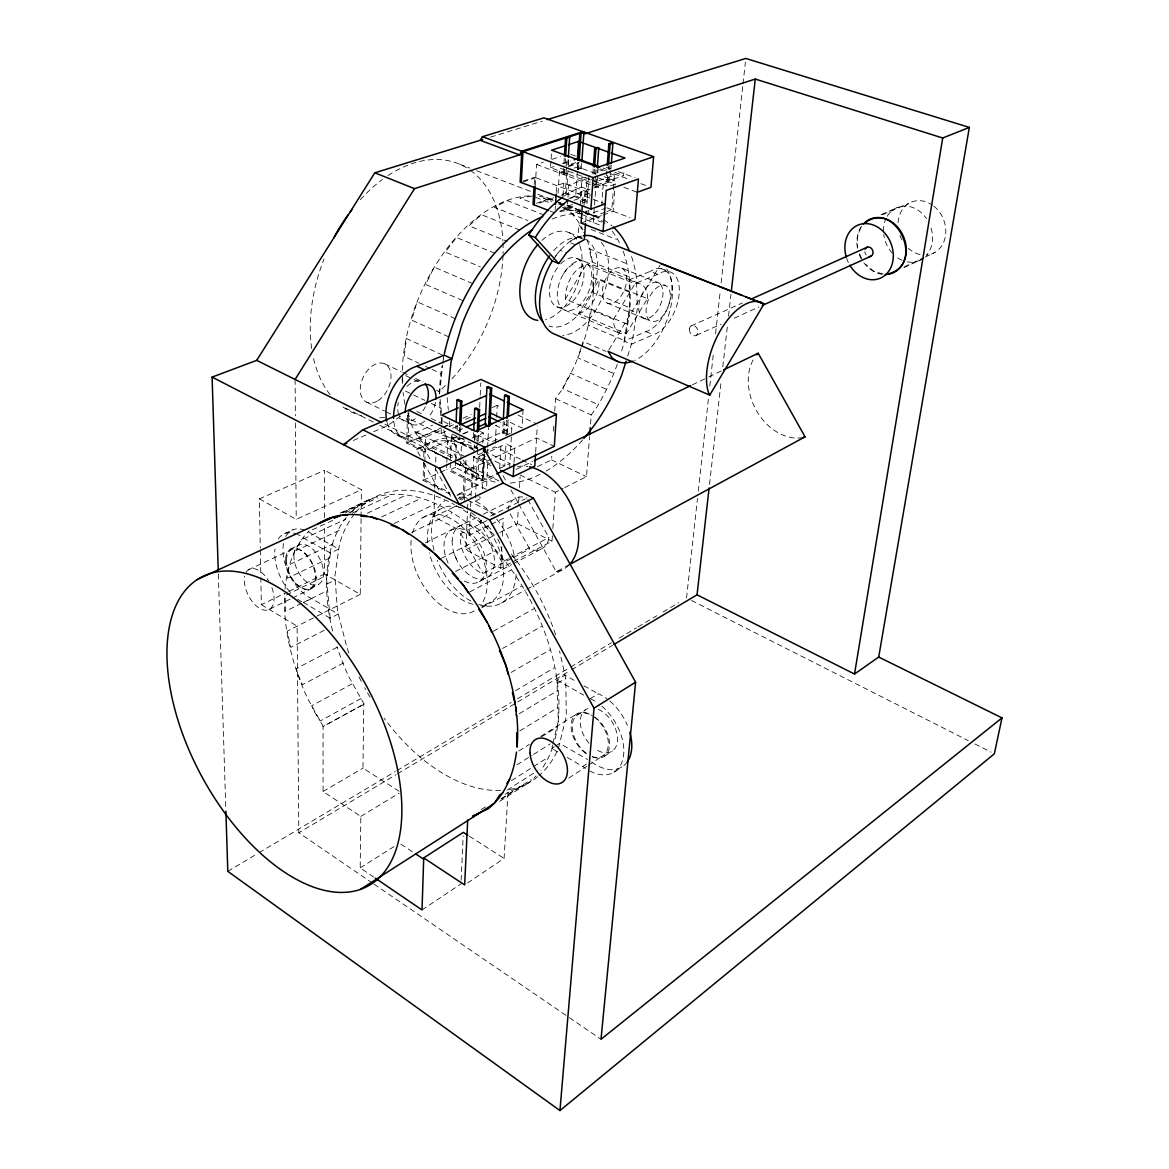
<?xml version="1.0" encoding="UTF-8"?>
<svg xmlns="http://www.w3.org/2000/svg" width="1169" height="1169" viewBox="0 0 1169 1169"><rect width="100%" height="100%" fill="white"/><g stroke="black" fill="none" stroke-linecap="round" stroke-linejoin="round"><path stroke-width="0.75" stroke-dasharray="5 3.75" d="M361.089 518.598L360.257 594.349L324.602 573.994L324.617 524.866M324.617 517.589L324.631 470.289L259.343 498.871L260.278 548.144M647.465 298.636L647.465 295.801A26.77 14.919 -67.8 0 0 637.12 283.366L634.957 283.833L586.546 264.369C572.445 268.665 565.27 285.324 565.328 299.162L613.491 319.298C613.316 324.719 615.142 330.885 620.257 333.53L626.321 333.662L647.465 298.636L599.478 279.157L578.567 313.54L626.321 333.662M361.104 516.786L361.411 489.738L324.631 470.289M373.788 877.13L360.213 867.895L360.826 816.415L323.068 791.501L323.053 726.519L364.085 704.089L323.053 726.519M399.14 791.281L362.974 768.15L363.778 703.899M457.167 436.68L423.909 451.643L406.768 443.051L407.455 414.25M408.843 410.202L408.054 442.481L425.195 451.059M450.255 494.253L423.076 480.313L423.704 458.818M423.748 457.021L423.909 451.643M424.829 463.596L424.362 479.728L449.933 492.821M424.888 461.813L425.604 437.089L442.262 429.71M488.774 525.641L469.368 535.358L433.889 516.756L434.751 490.118M434.81 488.335L435.964 452.827L429.783 449.627A140.061 84.972 -66.7 0 1 407.309 413.388M472.948 449.057L441.137 433.451L441.414 425.092M441.473 423.412L441.648 418.4M440.245 472.364L446.602 469.412L446.792 464.078M446.85 462.31L447.61 440.976L456.246 445.228L466.051 440.786M484.229 453.981L483.192 476.265L472.744 481.233L450.138 469.88L451.482 433.714L471.063 443.285M455.881 428.965L456.027 425.355M455.662 460.601L455.399 467.439L482.154 480.824L494.984 474.702M455.735 458.891L456.246 445.228M457.094 430.192L457.298 424.785M459.022 439.69L460.294 439.106L456.816 437.411L455.545 437.98L459.022 439.69L459.242 434.269M459.315 432.457L459.519 427.05M460.586 431.887L460.791 426.48M460.761 461.594L460.63 465.014L450.138 469.88M460.834 459.899L461.507 442.846L472.875 448.414M463.129 498.988L464.239 471.852L536.542 437.951L554.311 446.383M464.327 500.186L466.11 457.137L415.433 431.946L423.09 441.385L456.363 457.912M552.382 535.797L552.002 541.232L500.668 568.207L465.876 549.751L467.512 510.882M467.6 509.114L467.892 502.042M469.368 535.358L470.537 508.5M470.61 506.703L470.99 497.746M471.078 495.963L472.159 470.888L466.066 467.732A142.034 83.73 -66.6 0 1 457.97 459.373M473.445 437.498L473.679 432.062M474.234 439.354L474.702 428.789M472.466 487.575L474.088 450.328M474.161 448.516L474.322 444.878M474.556 440.538L474.877 433.304M474.979 439.719L475.272 432.983M476.587 448.282L477.858 447.698L474.322 445.973L473.05 446.558L476.587 448.282L476.82 442.846M476.908 441.034L477.303 431.96M493.42 515.295A58.523 36.94 62.9 0 0 475.388 501.121L478.165 435.292L491.126 441.561M478.179 440.45L478.501 433.202M479.685 407.397L480.152 396.905M480.225 395.166L480.766 382.935M477.975 478.749L478.983 456.421L487.838 460.776L486.479 489.49L446.602 469.412M461.141 880.301L463.158 835.908M482.841 443.095L483.308 432.954L480.444 431.566M482.154 480.824L483.352 455.033M482.359 488.949L483.951 454.785M484.653 454.259L483.44 480.211L465.525 471.239M487.561 448.998L487.4 452.578L509.889 463.582L499.704 468.418L496.489 466.84M487.648 447.216L488.584 427.547M495.335 443.299L496.226 425.224M496.62 417.26L497.22 405.351L500.434 406.856M499.704 468.418L500.843 446.266L497.599 444.702M508.15 419.773L507.39 434.108L506.162 434.678L502.641 432.998L503.284 420.46M502.641 432.998L503.868 432.428L504.423 421.688M506.162 434.678L506.908 420.329M514.024 462.369L514.813 448.151L505.972 443.884L504.818 465.993L493.552 460.469M500.668 568.207L501.808 546.844M502.378 536.162L503.313 518.349L490.381 524.823M509.64 468.272L511.438 434.883M511.54 433.085L511.832 427.708L500.464 422.301M534.175 184.497L534.584 177.25L591.646 198.788M535.329 185.55L536.527 164.464L543.38 162.199M523.069 409.764L522.032 427.971L506.206 420.489M499.704 532.582L517.429 523.58L518.247 509.187M518.671 501.998L519.08 494.794M519.489 487.605L520.103 476.806M467.585 882.975L504.087 858.441L508.004 792.45L528.227 783.04A162.9 98.284 61.5 0 0 536.074 775.924M590.316 182.422L550.555 167.649L550.979 160.664M551.096 158.911L551.622 150.173M535.665 452.184L537.287 425.925M555.187 209.514L555.407 206.095M556.254 192.417L556.678 185.593L563.823 183.138L590.14 193.017L589.877 196.582M558.051 193.396L559.659 168L589.585 179.091M563.253 174.064L567.301 173.553L563.253 174.064L563.823 165.048M563.94 163.236L564.291 157.83M563.02 195.53L563.823 183.138M564.452 174.517L565.036 165.487M565.153 163.689L565.504 158.268M566.088 173.1L566.439 167.693M566.556 165.896L567.023 158.692M561.924 194.346L565.314 193.163L566.717 171.711M567.886 164.537L568.236 159.13M568.002 170.367L566.483 193.616L561.398 195.398M568.353 165.15L568.982 155.55M567.9 199.198L567.433 206.285L572.401 204.517M568.017 197.429L568.835 185.023L587.116 178.711L585.625 199.811L580.672 201.579M537.433 466.679L551.52 459.87L551.768 456.261M553.434 431.054L553.785 425.648M554.734 411.24L555.582 398.644L561.588 390.285A140.061 84.972 -66.7 0 0 581.636 347.792M552.864 528.549L555.333 492.281L563.122 488.364M581.738 163.397L581.373 168.774L578.567 169.724L577.369 169.286L577.851 162.111M569.069 198.379L575.689 196.041L578.012 161.848L568.002 165.209M578.567 169.724L578.947 164.347M577.369 169.286L580.175 168.336L580.54 162.959M582.557 202.412L583.039 195.53L590.14 193.017M584.032 205.349L585.041 191.102L590.009 189.349M582.06 203.245L587.13 201.433L589.059 174.459M555.056 256.756A52.488 30.599 -68 0 1 560.112 250.327L568.923 242.188L577.954 237.19L578.845 224.653M579.619 213.912L581.548 187.069L588.007 189.495L586.955 203.83M588.855 210.844L588.606 214.409L605.089 208.403M592.844 173.874L593.238 168.424M594.071 174.327L594.466 168.877M595.416 176.534L594.889 183.796L596.117 184.249L596.774 175.175M595.547 174.722L595.942 169.271M585.64 221.759L586.429 211.005M593.253 222.431L596.248 181.56L614.499 175.189L611.811 209.719L606.872 211.531M596.906 173.348L597.184 169.724M591.967 183.036L596.935 184.892L598.236 167.182M601.67 205.89L603.277 184.687L591.675 188.764M610.817 170.323L610.13 179.354L607.339 180.318L606.112 179.865L606.799 170.835M607.339 180.318L608.026 171.288M608.172 169.476L608.435 165.866M606.112 179.865L608.903 178.901L609.458 171.682M609.59 169.87L609.999 164.464M564.685 487.59L586.487 476.66L589.556 436.709M590.52 423.996L591.222 414.922L597.271 406.447A142.034 83.73 -66.6 0 0 617.393 363.997M610.963 168.511L611.241 164.902M603.029 215.008L613.14 211.297L615.128 185.944M596.935 184.892L623.603 175.54L624.027 170.294M439.544 393.924L442.671 365.049M442.861 363.296L443.446 357.992M686.539 598.002L697.484 498.418M698.273 491.185L708.619 397.036M709.817 386.165L713.587 351.767M715.574 333.662L720.352 290.204M721.141 282.956L742.826 85.615M743.016 83.803L745.413 62.074M709.51 484.419L721.156 381.269M722.793 366.788L727.498 325.172M728.521 316.112L730.961 294.398M308.616 531.953A38.358 21.992 64 0 1 312.722 534.686L338.805 549.05L330.491 553.01L326.677 579.839L330.14 618.182L338.279 614.061L311.334 598.411A38.358 21.992 64 0 1 283.95 541.379M486.845 520.556L460.761 533.561L460.265 536.79A29.137 18.485 62.9 0 0 480.138 572.489L482.87 573.511L511.92 558.3M508.194 558.797L501.925 562.07L502.495 558.811A29.137 18.485 62.9 0 0 500.23 544.739M527.847 499.601L548.889 537.521L548.363 540.326A28.465 18.631 62.9 0 1 532.392 549.985L529.674 549.006L508.047 510.005L508.53 507.2A28.465 18.631 62.9 0 1 524.223 497.088L526.971 498.023M557.876 752.003L551.666 748.379L552.499 745.004M552.908 743.309L558.3 721.288L556.912 680.08L565.022 675.229L576.054 681.381M558.431 748.233L566.322 716.276L565.723 678.298L559.527 650.987M581.125 347.938L577.72 357.743L613.623 373.466M581.621 346.331L583.083 341.509L606.01 351.401M624.129 341.114L629.886 305.737L629.127 279.844L650.256 271.398L657.694 274.335A33.653 18.412 -67.9 0 1 679.204 293.302A33.653 18.412 -67.9 0 1 653.398 334.612L631.465 344.227L624.129 341.114L646.092 331.558A33.565 18.47 -68 0 0 671.854 290.38A33.565 18.47 -68 0 0 650.256 271.398M627.695 356.121L632.254 341.699L637.295 308.791L636.462 278.032A142.428 83.481 -66.5 0 0 630.792 254.418M860.866 227.75C857.491 234.034 856.629 241.179 857.666 248.179M613.491 319.298L634.957 283.833L637.12 283.366M608.947 349.779L660.032 265.246M565.328 299.162L586.546 264.369M563.414 273.955L567.549 268.198L576.185 261.754M553.302 259.606L560.112 250.327L566.483 252.884M400.485 416.062L387.801 425.618L373.028 431.975M422.024 909.95L460.981 883.852M614.12 772.139L622.04 766.879M568.748 778.086L586.867 766.265M588.372 765.271L603.482 755.408M604.431 756.197L612.381 751.009M567.199 757.424L582.732 766.469L588.007 763.021M501.223 798.807L531.164 779.621M501.106 799.07L521.257 786.269M499.821 801.276L528.227 783.04M507.244 790.069L537.287 770.882M481.19 809.606L487.152 805.792M505.023 794.35L508.91 792.027M511.452 780.644L547.633 757.658M360.213 867.895L394.859 846.035M551.666 748.379L554.325 746.713M555.64 745.866L559.63 743.352L587.554 759.514M516.873 764.847L532.027 755.335M533.546 754.37L550.204 743.893M540.604 736.441L575.718 714.595M518.788 750.98L529.44 744.346M541.612 736.777L556.824 727.308M577.179 714.96L585.216 709.963M590.038 698.682L598.557 693.816A43.092 27.413 57.9 0 1 607.106 698.901M519.81 730.888L558.051 707.45M557.613 683.207L565.723 678.298M360.826 816.415L399.111 793.181M519.314 713.704L557.745 690.499M372.473 883.106L298.811 832.766L396.013 774.682M397.577 773.746L570.048 670.699M571.612 669.749L612.381 645.405M227.794 871.329L257.545 853.604M259.109 852.669L395.327 771.511M396.89 770.59L511.189 702.481M517.443 698.755L569.113 667.967M570.677 667.031L611.387 642.789M619.219 638.113L636.447 627.855M638.011 626.92L656.803 615.727M663.057 612.001L678.721 602.663M515.456 690.733L554.121 667.879M323.068 791.501L362.974 768.15M511.174 672.423L550.029 649.862M502.509 648.488L541.612 626.35M493.216 631.304L534.072 608.625M360.973 698.521L320.189 721.039L314.066 711.205L311.685 705.769L352.614 683.558M518.729 504.014L556.298 571.743L569.128 564.788M501.457 603.043L525.305 590.082M526.898 589.22L563.473 569.361A56.711 37.306 63 0 0 568.718 565.358M481.701 606.945L490.585 602.152M481.964 607.632L521.476 586.283M343.613 662.896L302.464 684.742L297.803 674.075L296.327 668.566L337.636 646.983M469.792 591.909L511.072 570.077M479.275 581.636L511.554 564.642M513.147 563.794L542.197 548.509M509.757 557.978L548.889 537.521M513.527 557.467L529.674 549.006M455.545 571.466L495.422 550.906M324.237 630.296L290.686 647.451L287.267 631.099L360.257 594.349M465.876 549.751L498.096 533.4M441.268 558.373L482.87 537.331M501.925 562.07L479.509 521.593L484.258 519.241M490.585 516.099L525.378 498.798M301.66 603.277L285.514 611.255L285.178 595.547L327.364 575.016M303.282 602.488L327.495 590.52M311.67 598.513L303.531 602.546L330.14 618.182M425.487 542.752L476.894 517.429M483.411 514.199L514.477 498.856M326.999 584.018L335.225 579.985M310.296 588.372L318.479 584.368M269.864 609.049L290.833 598.791M292.44 598.002L311.787 588.533M260.833 577.34L261.359 604.709L287.296 592.098M288.918 591.309L324.602 573.994M475.388 501.121L481.949 497.936L478.764 496.84M411.59 532.509L451.804 512.957M433.889 516.756L456.611 505.768M459.037 497.176L464.254 497.234L470.815 494.078L460.396 493.976L457.4 495.174M422.769 517.706L439.442 509.684M457.912 494.472L495.451 476.514M457.108 495.539L460.396 493.976M329.804 557.92L287.384 578.26L288.655 568.251L290.438 564.159L333.048 543.965M516.187 469.353L532.655 461.463M692.34 384.849L707.157 377.733M708.809 376.944L721.974 370.631M394.231 523.478L434.517 504.234M904.499 266.795L923.685 257.75M925.278 256.99L934.879 252.46M381.678 516.903L420.372 498.652M339.185 530.419L296.356 550.497L300.038 542.021L302.99 539.07L345.98 519.08M903.842 267.686L921.873 259.211A28.743 23.789 68.2 0 0 925.556 256.245M290.511 549.079L298.782 545.222M367.358 513.191L404.445 495.875M248.325 569.829L290.628 550.073M483.747 454.215L477.186 457.313L490.059 463.669M490.103 451.263L505.972 443.884M312.167 529.864L326.56 523.215M328.153 522.47L332.946 520.249M348.932 512.855L355.318 509.903M352.307 513.074L390.957 495.159M423.076 480.313L438.653 473.094M482.768 452.651L473.474 456.962L490.965 465.598M484.317 451.935L495.159 446.909L520.541 459.227M492.558 441.546L497.468 439.281M505.651 435.511L510.561 433.246M340.223 513.045L369.112 499.718M342.006 512.796L369.988 499.894M343.189 512.65L365.634 502.29M345.337 512.826L377.485 497.979M285.046 533.429L293.361 529.63M479.217 442.642L511.832 427.708M259.343 498.871L296.239 519.357L361.411 489.738M696.315 335.357L721.068 324.134M734.278 318.158L759.032 306.921M472.115 438.039L483.308 432.954M463.362 433.889L473.109 429.505M456.173 436.87L451.278 439.076L474.088 450.27M462.705 433.933L469.237 430.996M691.025 325.917L742.344 302.99M425.019 444.892L431.668 441.911M458.014 430.791L464.561 427.869M420.153 456.085L416.617 449.7L423.251 446.733A116.768 74.085 62.9 0 1 465.993 439.266M441.137 433.451L446.061 431.244M452.637 428.322L457.576 426.13M406.768 443.051L441.297 427.781M442.963 427.05L451.278 423.383M462.909 418.239L471.209 414.557M448.925 426.758L453.923 424.537M465.583 419.379L470.566 417.158M492.222 407.572L497.22 405.351M393.821 421.761A37.759 23.628 -64.4 0 0 424.113 435.818L441.765 428.117M443.358 427.416L449.773 424.625L442.262 420.972L439.062 422.36M387.144 422.696A37.642 23.687 -64.4 0 0 416.588 432.092L432.632 425.136M881.075 214.658L899.399 206.767M353.316 440.45L366.452 434.795M882.478 214.745L908.518 203.581M657.694 274.335L636.594 282.854L629.127 279.844M605.221 212.13L593.691 216.353L583.536 212.466M581.11 223.074L601.334 215.637M585.187 211.867L588.489 210.668M560.053 211.121L573.584 206.27M615.274 184.132L608.362 186.572L591.952 180.494M574.037 200.264L580.642 197.926L582.104 176.855L590.345 179.909M595.869 186.719L614.105 180.304L604.168 176.651M539.318 203.099L554.603 197.766M593.282 185.243L596.117 184.249M536.439 203.245L553.434 197.313M559.337 173.114L566.001 170.864M574.33 168.044L577.676 166.919L595.883 173.611M523.347 181.02L534.584 177.25M568.777 165.779L579.123 162.301M522.923 182.013L535.767 177.688M568.236 166.787L578.582 163.309M550.555 167.649L553.916 166.539M562.304 163.733L570.706 160.942M556.298 571.743L563.473 569.361M551.958 159.379L560.521 156.558M490.542 137.124L542.284 121.167M578.567 313.54L580.745 313.044A26.317 15.241 -68 0 0 598.455 288.758L599.478 279.157M883.048 273.911L873.944 271.398L865.644 264.296M532.26 196.071L519.913 198.058L529.922 201.945M553.448 200.191L543.527 198.248L551.812 201.433M464.254 497.234L467.439 498.345M479.509 521.593L482.286 522.572A29.137 18.485 62.9 0 1 492.821 531.442M570.793 154.352L575.864 156.193M606.302 167.269L611.372 169.125M618.138 171.58L635.059 177.732M603.072 168.058L606.492 169.3M615.04 172.427L623.603 175.54M600.515 168.906L605.557 170.747M613.959 173.816L629.083 179.354M640.86 183.65L645.902 185.491M599.58 169.739L602.897 170.952M611.182 173.976L614.499 175.189M580.175 168.336L581.373 168.774M608.903 178.901L610.13 179.354M598.572 177.966L615.42 184.191M623.837 187.288L637.31 192.257M591.251 179.705L596.248 181.56M536.527 164.464L602.824 189.144M593.341 199.417L605.191 203.888M575.689 196.041L585.625 199.811M606.726 207.804L611.811 209.719M565.314 193.163L587.13 201.433M613.14 211.297L629.959 217.668M459.592 164.215L469.806 168.131M476.601 170.732L531.047 191.599M537.857 194.215L553.171 200.074M559.98 202.69L565.08 204.648M566.775 205.306L599.098 217.682M560.667 203.143L555.699 201.243A140.061 84.972 -66.7 0 0 535.49 195.924M567.272 205.671L593.706 215.812M567.666 205.992L592.449 215.505M558.446 203.976L580.014 212.261M580.131 213.854L563.721 207.541L572.518 214.512L600.281 225.222M581.767 214.482L601.465 222.066M535.592 197.342L550.57 203.114M562.216 207.6L570.545 210.8M550.19 211.078L554.968 212.933M590.988 229.475L616.472 239.367M544.096 214.994L507.302 200.644L494.385 207.351L527.862 220.576M661.011 268.549L668.434 271.456M569.288 232.777L584.909 238.914A47.096 27.618 -68.1 0 1 591.777 293.214A47.096 27.618 -68.1 0 1 548.948 325.946M577.954 237.19L584.325 239.689M625.941 263.361L588.942 248.705L592.23 262.119L629.024 276.848M575.294 244.716L568.923 242.188A52.488 30.599 -68 0 1 581.665 236.036M621.835 268.198A18.923 10.726 -68.2 0 1 619.263 298.285A18.923 10.726 -68.2 0 1 602.386 290.438A18.923 10.726 -68.2 0 1 621.835 268.198L665.088 285.441M519.884 230.074L481.453 214.716L468.959 225.807L507.361 241.398M576.945 258.451L640.992 284.169M629.492 292.235L592.785 277.331L593.078 292.645L629.594 307.681M494.867 253.278L456.378 237.424L445.316 252.124L480.371 266.839M629.302 309.595L636.696 312.649M607.31 303.151L643.534 318.129M644.163 318.348L651.498 321.387M645.829 331.587L653.135 334.641M627.11 324.12L590.871 308.967L588.241 325.216L624.319 340.53M556.853 306.746L620.257 333.53M472.744 283.614L434.43 267.248L433.246 269.06L425.706 284.447L463.888 301.076M455.355 318.742L417.391 301.894L416.412 303.925L411.736 320.16L449.539 337.227M606.024 389.131L570.34 373.232L562.581 388.546L598.192 404.635M555.582 398.644L591.222 414.922M442.452 355.055L406.447 338.499L404.255 356.428L418.911 363.267M425.428 366.321L430.309 368.6M431.946 369.36L441.707 373.919M518.101 415.156L535.782 423.456M384.747 363.851L401.055 371.581M402.691 372.356L409.223 375.454M415.74 378.551L422.272 381.635M405.745 375.673L412.219 378.756M413.841 379.516L420.329 382.599M436.519 390.285L439.763 391.834M495.32 425.282L509.918 432.252M503.868 432.428L507.39 434.108M551.52 459.87L586.487 476.66M405.511 391.089L411.956 394.187M413.563 394.961L424.858 400.382M431.303 403.495L440.976 408.142M522.119 460.002L531.632 464.619M416.851 411.488L421.673 413.841M431.317 418.531L442.569 424.011M447.142 437.308L410.363 419.247L407.806 412.759M482.3 454.946L485.515 456.524M520.22 475.009L555.333 492.281M366.759 402.224L384.572 411.006M386.194 411.795L391.045 414.191M399.14 418.181L411.064 424.069M416.588 432.092L424.113 435.818M384.893 424.172L499.981 481.467M451.453 460.454L430.952 450.226L450.182 460.221M457.766 463.611L483.192 476.265M435.964 452.827L451.702 460.688M453.28 461.463L472.159 470.888M456.451 463.362L472.144 471.195M373.32 422.024L342.517 406.637A135.209 87.733 -67.1 0 0 361.586 415.769M379.808 425.268L449.524 460.075M456.012 463.304L475.462 473.021M396.788 435.043L404.342 438.813M691.434 600.471L968.283 740.635M974.8 743.922L991.078 752.164M517.429 523.58L552.002 541.232M467.965 500.274L495.291 514.243M459.534 497.731L462.734 499.368M458.248 498.345L461.448 499.981M330.491 553.01L304.422 538.544A38.504 21.933 64 0 0 297.569 534.438M583.93 685.779L598.104 693.685M556.912 680.08L583.726 695.146M261.359 604.709L297.116 626.116L298.811 832.766M469.353 836.215L504.087 858.441M400.879 844.164L412.905 852.099M373.978 884.129L567.929 1016.665M569.435 1017.688L601.012 1039.27M579.093 224.843L584.851 233.873M364.085 704.089L348.844 676.793A162.9 98.284 61.5 0 1 337.023 646.618M323.36 726.709L307.842 698.887A166.203 97.305 61.5 0 1 284.695 594.042M503.021 475.666L506.513 481.979M510.882 489.84L517.867 502.451M423.251 446.733L431.171 461.039M435.569 468.988L451.395 497.585M423.675 462.456L439.559 491.155M460.761 533.561L482.87 573.511M861.524 258.437L859.069 252.723M454.522 554.705L457.576 561.471M402.297 376.213L403.1 383.257M440.085 399.345L441.721 415.565M441.897 417.362L442.262 420.972M447.113 397.504L448.341 410.027M449.466 421.468L450.255 429.505M218.355 574.067L225.822 809.328M260.307 549.971L260.789 575.513M295.085 379.457L295.392 415.799M295.45 423.061L296.239 519.357M558.724 202.851A140.061 84.972 -66.7 0 1 563.078 205.671M564.481 206.708A140.061 84.972 -66.7 0 1 582.922 229.898M587.043 239.703A140.061 84.972 -66.7 0 1 582.235 346.068M405.029 404.445A140.061 84.972 -66.7 0 1 403.1 392.506M402.384 383.432A140.061 84.972 -66.7 0 1 402.209 377.835M402.282 370.456A140.061 84.972 -66.7 0 1 533.692 195.837M559.893 211.487A142.034 83.73 -66.6 0 1 605.001 223.469M612.132 231.097A142.034 83.73 -66.6 0 1 620.301 244.482M623.165 251.247A142.034 83.73 -66.6 0 1 620.724 354.046M456.904 458A142.034 83.73 -66.6 0 1 442.803 426.086M442.028 422.433A142.034 83.73 -66.6 0 1 441.151 417.406M440.888 415.682A142.034 83.73 -66.6 0 1 439.632 401.245M439.544 393.705A142.034 83.73 -66.6 0 1 441.999 365.955M443.256 358.927A142.034 83.73 -66.6 0 1 444.366 353.666M425.341 406.651A21.51 13.531 -64.4 0 1 422.082 412.16M415.36 418.707A21.51 13.531 -64.4 0 1 398.994 415.229M398.746 414.615A21.51 13.531 -64.4 0 1 398.293 402.516M406.973 386.413A21.51 13.531 -64.4 0 1 422.769 381.898M593.428 716.363A24.71 15.621 58 0 1 608.333 744.434A24.71 15.621 58 0 1 592.201 756.635M585.786 753.304A24.71 15.621 58 0 1 571.363 722.617A24.71 15.621 58 0 1 592.215 715.574M271.88 587.598A22.43 12.391 63.9 0 1 261.535 609.312A22.43 12.391 63.9 0 1 244.716 576.083M246.075 572.386A22.43 12.391 63.9 0 1 268.695 580.949M332.61 631.099A162.9 98.284 61.5 0 1 346.316 517.472M350.832 512.431A162.9 98.284 61.5 0 1 494.677 548.86A162.9 98.284 61.5 0 1 554.837 740.109M552.762 746.976A162.9 98.284 61.5 0 1 540.779 770.283M285.046 589.074A166.203 97.305 61.5 0 1 309.2 530.916M882.054 274.35A29.21 23.877 67.9 0 1 863.891 262.864M861.436 259.094A29.21 23.877 67.9 0 1 858.923 253.585M857.388 247.77A29.21 23.877 67.9 0 1 862.415 225.135M920.514 259.986A28.743 23.789 68.2 0 1 903.564 260.877M902 260.263A28.743 23.789 68.2 0 1 897.514 257.764M892.181 253.059A28.743 23.789 68.2 0 1 883.735 234.501M883.486 231.243A28.743 23.789 68.2 0 1 885.693 219.261M887.198 216.28A28.743 23.789 68.2 0 1 926.52 218.603M931.094 228.13A28.743 23.789 68.2 0 1 926.652 255.061M571.904 264.15A26.229 15.285 -68 0 1 591.105 283.439A26.229 15.285 -68 0 1 563.21 309.288A26.229 15.285 -68 0 1 567.549 268.198M564.116 196.144A105.049 61.285 -68.1 0 1 581.548 187.069M601.231 242.304A52.488 30.599 -68 0 1 602.181 297.671A52.488 30.599 -68 0 1 562.684 335.415M570.589 198.598A105.283 61.124 -68 0 1 588.007 189.495M666.768 268.972A53.716 29.751 -67.7 0 1 667.499 318.582A53.716 29.751 -67.7 0 1 634.562 360.447M560.725 263.873A26.156 15.343 -68.1 0 1 583.813 277.009A26.156 15.343 -68.1 0 1 556.327 306.512A26.156 15.343 -68.1 0 1 559.673 264.998M411.108 163.952A135.209 87.733 -67.1 0 1 468.944 169.3M470.42 170.338A135.209 87.733 -67.1 0 1 502.904 241.033M502.991 242.816A135.209 87.733 -67.1 0 1 503.065 253.629M503.006 255.339A135.209 87.733 -67.1 0 1 451.731 379.034M445.36 385.565A135.209 87.733 -67.1 0 1 438.755 391.571M384.776 417.377A135.209 87.733 -67.1 0 1 377.455 417.801M330.126 394.669A135.209 87.733 -67.1 0 1 312.883 355.405M311.699 348.581A135.209 87.733 -67.1 0 1 324.032 259.007M360.3 199.724A135.209 87.733 -67.1 0 1 382.321 179.558M388.02 175.569A135.209 87.733 -67.1 0 1 408.054 165.077M552.104 219.012A142.428 83.481 -66.5 0 1 602.137 219.129M603.628 219.933A142.428 83.481 -66.5 0 1 612.015 225.851M582.703 439.822A142.428 83.481 -66.5 0 1 546.186 471.005M540.02 474.366A142.428 83.481 -66.5 0 1 508.924 483.104M495.247 482.037A142.428 83.481 -66.5 0 1 463.114 460.045M460.031 455.209A142.428 83.481 -66.5 0 1 451.599 434.824M541.875 240.419A46.833 27.793 -68.2 0 1 579.386 244.453M579.912 245.841A46.833 27.793 -68.2 0 1 575.06 290.087A46.833 27.793 -68.2 0 1 545.543 319.751M435.482 402.443A21.568 13.502 -64.4 0 1 429.651 415.843M424.917 420.942A21.568 13.502 -64.4 0 1 405.585 415.506M553.697 250.663A47.096 27.618 -68.1 0 1 582.191 237.906M416.617 449.7A117.134 73.998 62.9 0 1 477.712 448.852M516.084 574.593A58.523 36.94 62.9 0 1 478.749 604.475M470.932 601.056A58.523 36.94 62.9 0 1 437.367 560.375M434.05 550.292A58.523 36.94 62.9 0 1 444.848 500.727M496.679 519.08A58.523 36.94 62.9 0 1 515.339 560.711M802.928 437.601A49.419 37.773 63.1 0 1 757.322 412.102A49.419 37.773 63.1 0 1 754.516 357.539M517.575 466.606A56.711 37.306 63 0 1 527.993 466.548M497.789 539.099A29.137 18.485 62.9 0 1 499.704 543.322M448.136 563.02A29.371 18.441 62.9 0 1 457.663 528.417A29.371 18.441 62.9 0 1 486.26 563.575A29.371 18.441 62.9 0 1 461.302 579.21M537.711 776.757A162.257 98.474 61.5 0 1 507.784 789.762M500.639 790.434A162.257 98.474 61.5 0 1 384.06 718.19M370.032 697.148A162.257 98.474 61.5 0 1 364.626 687.693M361.265 681.322A162.257 98.474 61.5 0 1 358.839 676.456M348.903 653.179A162.257 98.474 61.5 0 1 347.12 648.181L337.549 611.241L334.904 575.82L339.521 544.082A162.257 98.474 61.5 0 1 354.558 513.834M355.683 512.46A162.257 98.474 61.5 0 1 454.478 504.672M455.91 505.476A162.257 98.474 61.5 0 1 495.831 536.673M511.379 554.121A162.257 98.474 61.5 0 1 555.859 635.483M556.897 751.652A162.257 98.474 61.5 0 1 539.055 775.631M474.307 610.934A53.306 33.097 62.9 0 1 430.324 595.094A53.306 33.097 62.9 0 1 411.532 537.506M412.511 533.006A53.306 33.097 62.9 0 1 465.306 529.995A53.306 33.097 62.9 0 1 480.883 605.031M601.801 706.149A43.268 27.369 58 0 1 622.96 758.842A43.268 27.369 58 0 1 586.867 769.348M585.464 768.442A43.268 27.369 58 0 1 582.732 766.469M590.477 698.814A43.268 27.369 58 0 1 597.651 702.92M627.3 761.852A43.092 27.413 57.9 0 1 590.652 761.297M609.867 701.093A43.092 27.413 57.9 0 1 627.358 725.262M595.021 717.225A24.724 15.635 58 0 1 609.487 746.319A24.724 15.635 58 0 1 591.412 756.46M586.604 753.625A24.724 15.635 58 0 1 572.357 724.707A24.724 15.635 58 0 1 590.155 714.42M598.192 709.378A24.622 15.665 57.9 0 1 617.451 741.117A24.622 15.665 57.9 0 1 594.553 748.481M589.015 743.294A24.622 15.665 57.9 0 1 588.957 708.253M285.777 536.542A38.358 21.992 64 0 1 304.203 529.937M301.85 601.772A38.504 21.933 64 0 1 297.803 599.244M290.073 592.069A38.504 21.933 64 0 1 274.993 548.919M278.31 538.953A38.504 21.933 64 0 1 295.889 533.78M472.934 604.241A52.883 33.2 62.9 0 1 429.359 552.82M427.693 542.752A52.883 33.2 62.9 0 1 456.904 506.63M458.54 506.981A52.883 33.2 62.9 0 1 465.247 509.363M471.239 512.694A52.883 33.2 62.9 0 1 503.254 566.38A52.883 33.2 62.9 0 1 482.3 604.855M848.387 262.557A28.787 23.365 67.8 0 1 846.692 258.407M866.258 254.988A4.91 3.989 67.8 0 1 864.782 251.554M933.856 206.168A27.851 23.219 68.3 0 1 945.458 235.846A27.851 23.219 68.3 0 1 926.228 255.12M920.018 254.594A27.851 23.219 68.3 0 1 908.445 248.339M901.957 239.966A27.851 23.219 68.3 0 1 899.794 235.013M898.055 222.768A27.851 23.219 68.3 0 1 932.467 205.13M655.4 313.102A19.186 10.55 -68 0 0 658.322 282.737A19.186 10.55 -68 0 0 638.829 305.357A19.186 10.55 -68 0 0 655.4 313.102M377.982 400.66A21.188 13.707 -64.4 0 0 387.64 366.014A21.188 13.707 -64.4 0 0 361.309 382.307A21.188 13.707 -64.4 0 0 377.982 400.66M286.463 560.565A22.006 12.538 64 0 0 308.718 589.702A22.006 12.538 64 0 0 308.704 557.467A22.006 12.538 64 0 0 286.463 560.565M660.427 318.421A19.23 10.521 -67.9 0 0 667.441 286.902A19.23 10.521 -67.9 0 0 646.778 304.831A19.23 10.521 -67.9 0 0 660.427 318.421M452.184 540.385A29.254 18.47 62.9 0 0 482.782 578.991A29.254 18.47 62.9 0 0 484.945 535.855A29.254 18.47 62.9 0 0 452.184 540.385M293.93 554.968A21.919 12.567 64 0 0 315.265 585.201A21.919 12.567 64 0 0 316.96 554.077A21.919 12.567 64 0 0 293.93 554.968M285.689 558.84A22.006 12.538 64 0 0 307.082 589.205A22.006 12.538 64 0 0 308.704 557.993A22.006 12.538 64 0 0 285.689 558.84M689.432 328.884A5.436 4.018 66.5 0 0 695.35 335.781A5.436 4.018 66.5 0 0 696.256 327.247A5.436 4.018 66.5 0 0 689.432 328.884"/><path stroke-width="1.5" d="M467.848 835.25L463.319 832.357L423.719 857.914L422.024 909.95L375.293 878.153M456.158 421.746L456.977 400.105L458.263 399.55L461.784 401.215L460.864 424.668L475.651 418.093M459.592 425.238L460.513 401.771L461.784 401.215M473.766 430.25L474.702 408.507L475.973 407.952L479.553 409.647L478.589 431.39M477.303 431.96L478.267 410.202L479.553 409.647M483.513 451.482L483.674 447.932L503.152 483.045L459.256 504.263L439.398 468.36L362.945 429.797L343.452 444.688L346.74 443.27M485.179 424.639L486.918 387.173L488.174 386.632L491.681 388.269L489.884 425.735L488.657 426.305L485.179 424.639L486.421 424.084M467.702 819.98L464.663 884.933L423.719 857.914M484.74 452.52L484.974 447.332L408.843 410.202M488.657 426.305L490.439 388.795L491.681 388.269M503.371 418.663L504.584 395.37L505.826 394.83L509.377 396.481L508.34 416.193M507.01 418.546L508.135 397.022L509.377 396.481M582.907 131.659L521.769 151.225L520.132 182.101L590.886 209.076L605.191 203.888M521.33 182.554L522.967 151.678L584.105 132.068M500.507 470.303L513.235 476.572L513.922 464.137M534.072 186.309L533.049 204.429L548.582 210.464M534.218 204.882L535.256 186.762M535.563 453.923L534.803 466.168L513.235 476.572M555.509 204.385L556.152 194.127M564.408 156.018L565.562 137.986L569.654 137.504L568.353 157.333M565.621 156.471L566.79 138.424M362.945 429.797L480.927 379.443L556.444 414.367L554.311 446.383L496.62 473.913M574.052 159.817L577.413 158.706L578.582 141.42L607.807 151.882M577.983 160.314L579.809 133.427L583.842 132.945L581.87 161.614M579.181 160.752L581.022 133.85M582.308 205.861L581.11 223.074L603.087 231.594L635.001 219.582L638.435 178.959L606.214 190.415L603.087 231.594M593.37 166.612L594.685 148.419L597.534 147.484L598.776 147.922L597.315 167.912M590.886 209.076L593.165 177.615L653.632 156.69L650.943 187.332L637.31 192.257M594.597 167.05L595.927 148.872L598.776 147.922M585.508 223.557L584.325 239.689L575.294 244.716L566.483 252.884L558.694 263.507L552.323 260.935L528.841 234.984A105.049 61.285 -68.1 0 1 562.961 196.962M607.208 165.413L608.859 143.729L611.665 142.808L612.907 143.246L611.372 163.105M608.581 164.055L610.101 144.167L612.907 143.246M589.687 434.897L590.243 427.635M225.88 811.154L227.794 871.329L559.951 1110.55L594.013 708.18L489.738 519.942L212.1 377.105L218.238 570.414M502.451 482.695L533.459 498.14L635.6 682.199L601.012 1039.27L1001.994 717.898L878.708 657.051L854.524 674.045L697.045 594.816L613.944 644.47M447.581 393.368L451.102 361.484L462.076 324.237A142.428 83.481 -66.5 0 1 532.231 229.723M697.045 594.816L709.101 488.043M731.37 290.789L755.276 79.054L942.696 138.015L969.335 127.406L878.708 657.051M854.524 674.045L942.696 138.015M1001.994 717.898L994.337 753.815L559.951 1110.55M626.087 361.221L621.791 374.825A142.428 83.481 -66.5 0 1 583.886 438.448M632.824 361.177A53.716 29.751 -67.7 0 1 611.65 357.203L608.026 351.314L709.758 395.137L763.971 304.013L594.787 237.234M521.769 151.225L519.489 154.892L480.196 140.309L482.446 136.7L543.906 117.85L653.632 156.69M295.085 379.457L414.513 188.662L522.309 153.987M212.1 377.105L256.712 360.359L374.796 172.793L482.782 139.506M506.922 783.508L509.713 779.109M756.518 354.762L758.199 353.257L805.032 436.841L569.128 564.788M473.167 817.116L480.196 812.47M490.746 805.529L494.575 803.001L499.733 794.862L502.743 792.947M360.476 889.361A175.496 93.958 61.6 0 0 323.725 625.649A175.496 93.958 61.6 0 0 168.877 680.153A175.496 93.958 61.6 0 0 360.476 889.361L473.796 816.707M476.85 814.749L490.644 805.777M594.013 708.18L635.6 682.199M864.943 222.797C895.688 199.724 925.38 263.61 889.229 273.546M489.738 519.942L533.459 498.14M534.291 460.659L690.689 385.638M723.626 369.842L758.199 353.257M197.152 579.59L330.491 518.101M333.56 517.093L318.275 523.727M439.398 468.36L556.444 414.367M340.515 515.047L334.086 518.028L342.488 514.988L347.485 515.31M472.422 816.05L487.868 808.948A166.203 97.305 61.5 0 0 516.479 752.062M762.334 305.43L871.285 256.04M479.042 426.597L485.573 423.66M751.579 298.869L867.442 247.112M466.197 427.138L476.002 422.74M479.275 421.278L485.822 418.356M478.939 416.632L485.515 413.709M458.277 407.864L441.765 415.068L475.345 431.303L523.069 409.764L507.156 402.341M461.58 406.417L486.348 395.619M393.573 418.37A37.759 23.628 -64.4 0 1 424.347 369.93L451.921 358.708L444.264 355.186L416.661 366.335A37.642 23.687 -64.4 0 0 386.749 421.176M802.928 437.601L805.032 436.841M565.109 145.789L551.622 150.173L598.236 167.182L625.006 158.034L611.255 153.11M568.47 144.693L578.582 141.42M584.895 133.865L755.276 79.054M547.238 119.647L745.807 58.45L969.335 127.406M360.914 516.201L371.201 516.873L376.842 519.182M582.63 132.521L583.842 132.945M608.859 143.729L610.101 144.167M568.426 137.065L569.654 137.504M594.685 148.419L595.927 148.872M577.413 158.706L599.653 166.802M482.446 136.7L593.165 177.615M660.967 263.712L715.004 284.856M718.38 286.171L742.023 295.436M745.398 296.751L763.971 304.013M374.796 172.793L414.513 188.662M528.841 234.984L535.3 237.57L558.694 263.507M391.016 525.013L402.516 529.747L408.376 534.072M618.153 361.674L554.691 334.202A52.488 30.599 -68 0 1 552.279 260.994M486.918 387.173L490.439 388.795M504.584 395.37L508.135 397.022M489.665 394.187L503.971 400.865M417.012 366.292L424.698 369.901M490.381 412.993L503.05 418.984M456.977 400.105L460.513 401.771M474.702 408.507L478.267 410.202M489.08 416.895L498.827 421.527M488.832 422.184L492.076 423.733M256.712 360.359L381.62 422.535M415.916 854.086L423.426 859.054M422.287 544.345L434.108 553.069L439.661 559.177M452.359 573.117L463.45 585.304L468.214 592.756M478.793 609.341L488.145 623.998L491.638 632.181M709.758 395.137L708.779 393.398A55.703 28.261 -67.2 0 1 720.937 329.629A55.703 28.261 -67.2 0 1 762.641 302.888M499.382 650.256L506.148 666.082L508.062 674.235M512.373 692.559L516.026 708.151L516.245 715.56M516.742 732.758L517.151 746.772M444.366 353.666A142.034 83.73 -66.6 0 1 542.752 216.601M425.121 383.783A21.51 13.531 -64.4 0 1 426.422 404.079M319.342 523.069A166.203 97.305 61.5 0 1 338.995 515.587M342.546 515.032A166.203 97.305 61.5 0 1 367.124 516.055M370.69 516.83A166.203 97.305 61.5 0 1 398.877 527.847M402.063 529.615A166.203 97.305 61.5 0 1 432.369 551.666M435.073 554.106A166.203 97.305 61.5 0 1 458.292 578.918M460.542 581.738A166.203 97.305 61.5 0 1 487.049 622.186M488.715 625.342A166.203 97.305 61.5 0 1 515.354 704.206M515.88 707.8A166.203 97.305 61.5 0 1 516.333 711.351M516.713 714.873A166.203 97.305 61.5 0 1 517.034 746.991M863.467 223.922A29.21 23.877 67.9 0 1 903.432 236.386A29.21 23.877 67.9 0 1 885.24 274.554M535.3 237.57A105.283 61.124 -68 0 1 568.28 200.264M583.448 235.7A52.488 30.599 -68 0 1 597.564 238.885M333.764 237.906A135.209 87.733 -67.1 0 1 348.011 214.95M350.174 212.027A135.209 87.733 -67.1 0 1 352.366 209.163M613.301 227.005A142.428 83.481 -66.5 0 1 629.623 251.393M537.857 320.394A46.833 27.793 -68.2 0 1 519.825 291.476A46.833 27.793 -68.2 0 1 538.003 244.365M405.292 412.35A21.568 13.502 -64.4 0 1 421.045 385.551A21.568 13.502 -64.4 0 1 435.92 399.009M542.898 321.826A47.096 27.618 -68.1 0 1 549.532 255.879M529.542 466.84A56.711 37.306 63 0 1 572.255 507.463A56.711 37.306 63 0 1 570.969 562.83M629.813 732.218A43.092 27.413 57.9 0 1 627.3 761.852M846.239 257.005A28.787 23.365 67.8 0 1 871.095 224.316A28.787 23.365 67.8 0 1 890.325 268.622A28.787 23.365 67.8 0 1 849.79 265.158M865.133 249.187A4.91 3.989 67.8 0 1 869.926 247.375A4.91 3.989 67.8 0 1 873.009 252.855A4.91 3.989 67.8 0 1 869.283 256.566M530.01 752.792A25.236 15.504 58.2 0 0 559.001 783.727A25.236 15.504 58.2 0 0 557.116 746.626A25.236 15.504 58.2 0 0 530.01 752.792"/></g></svg>
